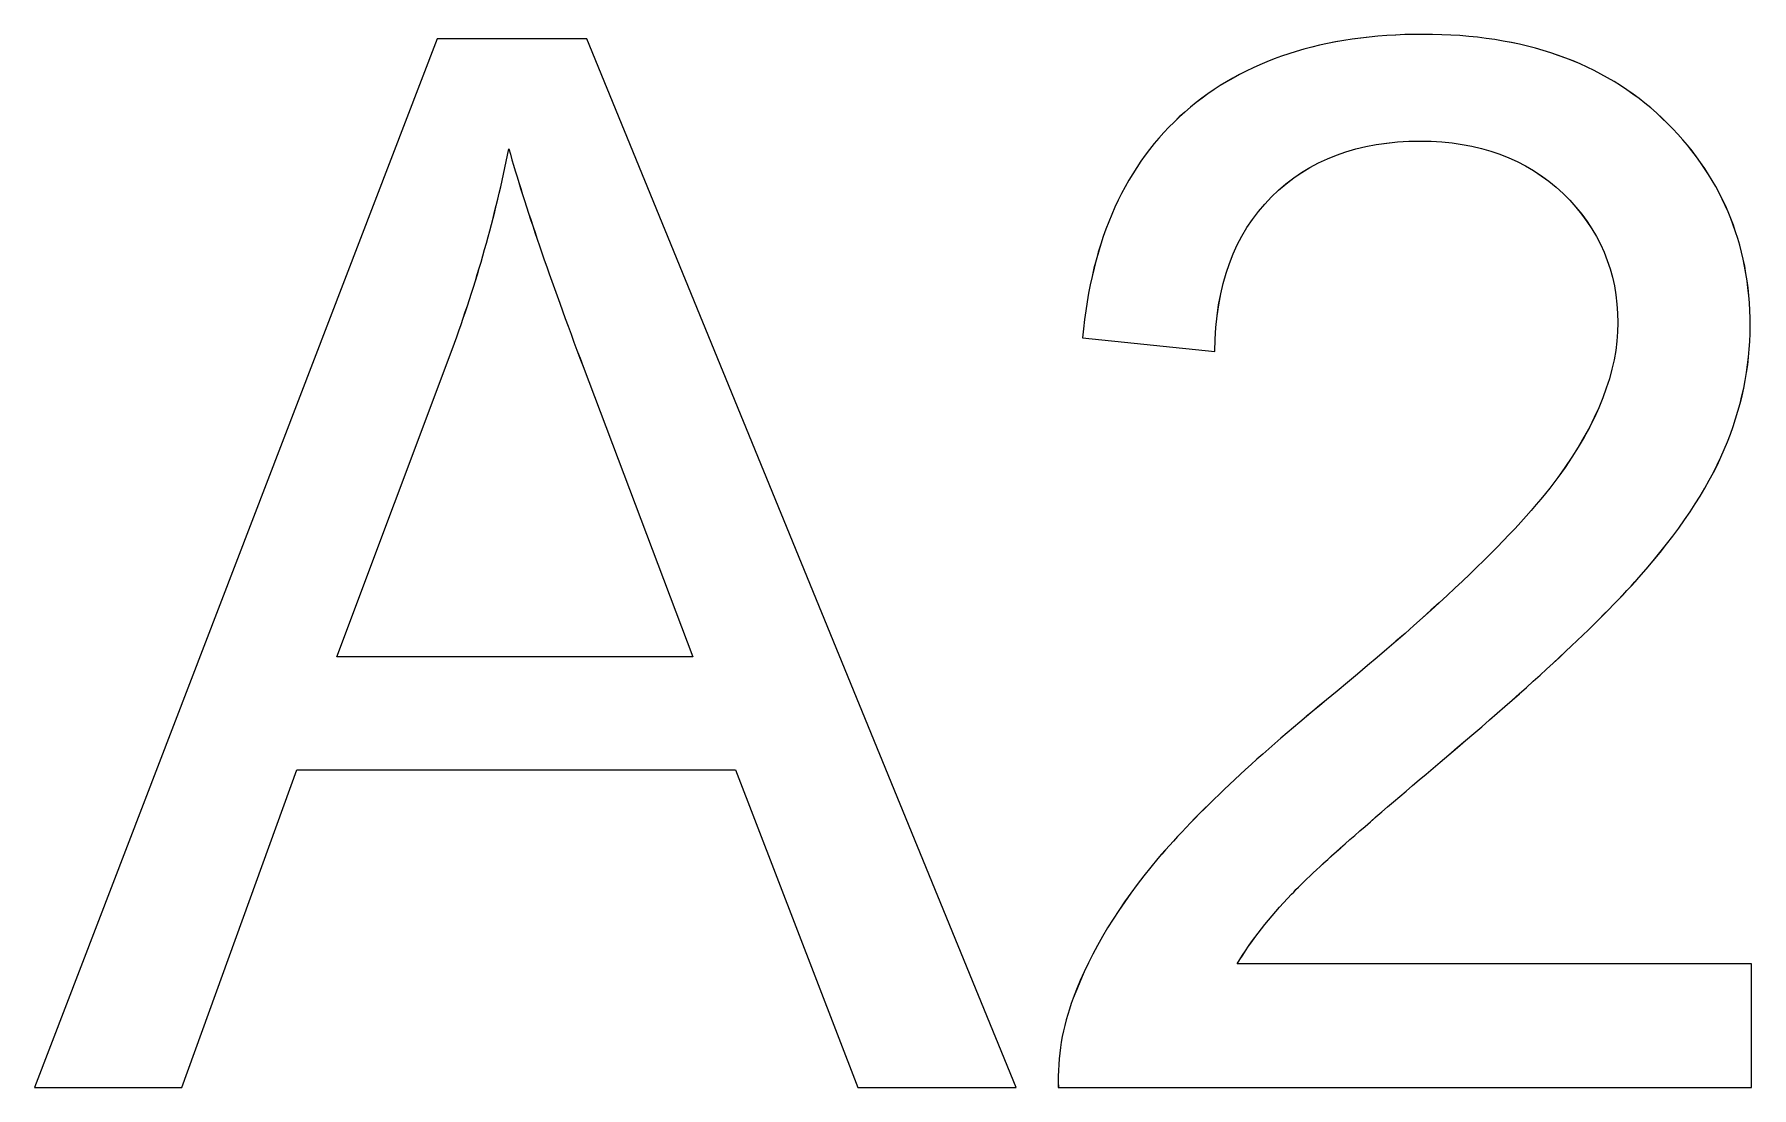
# Model space of a CAD drawing. Header units: centimetres. Extents: x -10.6 to 11.8, y -10.5 to 10.6.
# Drawn here: x 5.0307 to 5.4855, y -7.5691 to -7.2902 of the extents above; entities that cross this region are included whole.
import ezdxf

# ---------------------------------------------------------------- set-up
doc = ezdxf.new("R2010")
doc.units = ezdxf.units.CM
doc.header["$MEASUREMENT"] = 0
doc.layers.add('Livello 1', color=7, linetype='Continuous')

msp = doc.modelspace()

# ---------------------------------------------------------------- linework, layer by layer
at = {"layer": 'Livello 1', "color": 7}
for points, knots in [([(5.48548, -7.53633), (5.48548, -7.53633), (5.48548, -7.56912), (5.48548, -7.56912), (5.48548, -7.56912), (5.48548, -7.56912), (5.30186, -7.56912), (5.30186, -7.56912), (5.30186, -7.56912), (5.3016, -7.56091), (5.3029, -7.55302), (5.30581, -7.54545), (5.30581, -7.54545), (5.31046, -7.5329), (5.31797, -7.52061), (5.32825, -7.50845), (5.32825, -7.50845), (5.3386, -7.49636), (5.35347, -7.48232), (5.37288, -7.46641), (5.37288, -7.46641), (5.40308, -7.44164), (5.42352, -7.42205), (5.43412, -7.40756), (5.43412, -7.40756), (5.44473, -7.39313), (5.45004, -7.37942), (5.45004, -7.36655), (5.45004, -7.36655), (5.45004, -7.35304), (5.44518, -7.34165), (5.43555, -7.33234), (5.43555, -7.33234), (5.42585, -7.32309), (5.41323, -7.31843), (5.39771, -7.31843), (5.39771, -7.31843), (5.38128, -7.31843), (5.36815, -7.32335), (5.35832, -7.33324), (5.35832, -7.33324), (5.34843, -7.34308), (5.34345, -7.35672), (5.34332, -7.37412), (5.34332, -7.37412), (5.34332, -7.37412), (5.30826, -7.37056), (5.30826, -7.37056), (5.30826, -7.37056), (5.31066, -7.34437), (5.31971, -7.32445), (5.33536, -7.31074), (5.33536, -7.31074), (5.35102, -7.29703), (5.3721, -7.29017), (5.39849, -7.29017), (5.39849, -7.29017), (5.42513, -7.29017), (5.44622, -7.29761), (5.46174, -7.31235), (5.46174, -7.31235), (5.47733, -7.32716), (5.48509, -7.34547), (5.48509, -7.36733), (5.48509, -7.36733), (5.48509, -7.37845), (5.48283, -7.38938), (5.47823, -7.40012), (5.47823, -7.40012), (5.47371, -7.41086), (5.46614, -7.42217), (5.4556, -7.43401), (5.4556, -7.43401), (5.44506, -7.44591), (5.42753, -7.46221), (5.40302, -7.48291), (5.40302, -7.48291), (5.38258, -7.50011), (5.36945, -7.51175), (5.36363, -7.5179), (5.36363, -7.5179), (5.35781, -7.52398), (5.35302, -7.53012), (5.3492, -7.53633), (5.3492, -7.53633), (5.3492, -7.53633), (5.48548, -7.53633), (5.48548, -7.53633)], [0, 0, 0, 0, 0.045455, 0.045455, 0.045455, 0.045455, 0.090909, 0.090909, 0.090909, 0.090909, 0.136364, 0.136364, 0.136364, 0.136364, 0.181818, 0.181818, 0.181818, 0.181818, 0.227273, 0.227273, 0.227273, 0.227273, 0.272727, 0.272727, 0.272727, 0.272727, 0.318182, 0.318182, 0.318182, 0.318182, 0.363636, 0.363636, 0.363636, 0.363636, 0.409091, 0.409091, 0.409091, 0.409091, 0.454545, 0.454545, 0.454545, 0.454545, 0.5, 0.5, 0.5, 0.5, 0.545455, 0.545455, 0.545455, 0.545455, 0.590909, 0.590909, 0.590909, 0.590909, 0.636364, 0.636364, 0.636364, 0.636364, 0.681818, 0.681818, 0.681818, 0.681818, 0.727273, 0.727273, 0.727273, 0.727273, 0.772727, 0.772727, 0.772727, 0.772727, 0.818182, 0.818182, 0.818182, 0.818182, 0.863636, 0.863636, 0.863636, 0.863636, 0.909091, 0.909091, 0.909091, 0.909091, 0.954545, 0.954545, 0.954545, 0.954545, 1, 1, 1, 1]), ([(5.03067, -7.56912), (5.03067, -7.56912), (5.13738, -7.29133), (5.13738, -7.29133), (5.13738, -7.29133), (5.13738, -7.29133), (5.17697, -7.29133), (5.17697, -7.29133), (5.17697, -7.29133), (5.17697, -7.29133), (5.29067, -7.56912), (5.29067, -7.56912), (5.29067, -7.56912), (5.29067, -7.56912), (5.24876, -7.56912), (5.24876, -7.56912), (5.24876, -7.56912), (5.24876, -7.56912), (5.21635, -7.48498), (5.21635, -7.48498), (5.21635, -7.48498), (5.21635, -7.48498), (5.1002, -7.48498), (5.1002, -7.48498), (5.1002, -7.48498), (5.1002, -7.48498), (5.06973, -7.56912), (5.06973, -7.56912), (5.06973, -7.56912), (5.06973, -7.56912), (5.03067, -7.56912), (5.03067, -7.56912)], [0, 0, 0, 0, 0.125, 0.125, 0.125, 0.125, 0.25, 0.25, 0.25, 0.25, 0.375, 0.375, 0.375, 0.375, 0.5, 0.5, 0.5, 0.5, 0.625, 0.625, 0.625, 0.625, 0.75, 0.75, 0.75, 0.75, 0.875, 0.875, 0.875, 0.875, 1, 1, 1, 1]), ([(5.1108, -7.45503), (5.1108, -7.45503), (5.20504, -7.45503), (5.20504, -7.45503), (5.20504, -7.45503), (5.20504, -7.45503), (5.176, -7.37813), (5.176, -7.37813), (5.176, -7.37813), (5.1672, -7.35478), (5.1606, -7.33557), (5.15633, -7.3205), (5.15633, -7.3205), (5.15278, -7.33835), (5.1478, -7.35601), (5.14133, -7.3736), (5.14133, -7.3736), (5.14133, -7.3736), (5.1108, -7.45503), (5.1108, -7.45503)], [0, 0, 0, 0, 0.2, 0.2, 0.2, 0.2, 0.4, 0.4, 0.4, 0.4, 0.6, 0.6, 0.6, 0.6, 0.8, 0.8, 0.8, 0.8, 1, 1, 1, 1])]:
    msp.add_open_spline(points, degree=3, knots=knots, dxfattribs=at)
at = {"layer": 'Livello 1', "color": 250, "lineweight": 9}
for points, knots in [([(5.48548, -7.53633), (5.48548, -7.53633), (5.48548, -7.56912), (5.48548, -7.56912), (5.48548, -7.56912), (5.48548, -7.56912), (5.30186, -7.56912), (5.30186, -7.56912), (5.30186, -7.56912), (5.3016, -7.56091), (5.3029, -7.55302), (5.30581, -7.54545), (5.30581, -7.54545), (5.31046, -7.5329), (5.31797, -7.52061), (5.32825, -7.50845), (5.32825, -7.50845), (5.3386, -7.49636), (5.35347, -7.48232), (5.37288, -7.46641), (5.37288, -7.46641), (5.40308, -7.44164), (5.42352, -7.42205), (5.43412, -7.40756), (5.43412, -7.40756), (5.44473, -7.39313), (5.45004, -7.37942), (5.45004, -7.36655), (5.45004, -7.36655), (5.45004, -7.35304), (5.44518, -7.34165), (5.43555, -7.33234), (5.43555, -7.33234), (5.42585, -7.32309), (5.41323, -7.31843), (5.39771, -7.31843), (5.39771, -7.31843), (5.38128, -7.31843), (5.36815, -7.32335), (5.35832, -7.33324), (5.35832, -7.33324), (5.34843, -7.34308), (5.34345, -7.35672), (5.34332, -7.37412), (5.34332, -7.37412), (5.34332, -7.37412), (5.30826, -7.37056), (5.30826, -7.37056), (5.30826, -7.37056), (5.31066, -7.34437), (5.31971, -7.32445), (5.33536, -7.31074), (5.33536, -7.31074), (5.35102, -7.29703), (5.3721, -7.29017), (5.39849, -7.29017), (5.39849, -7.29017), (5.42513, -7.29017), (5.44622, -7.29761), (5.46174, -7.31235), (5.46174, -7.31235), (5.47733, -7.32716), (5.48509, -7.34547), (5.48509, -7.36733), (5.48509, -7.36733), (5.48509, -7.37845), (5.48283, -7.38938), (5.47823, -7.40012), (5.47823, -7.40012), (5.47371, -7.41086), (5.46614, -7.42217), (5.4556, -7.43401), (5.4556, -7.43401), (5.44506, -7.44591), (5.42753, -7.46221), (5.40302, -7.48291), (5.40302, -7.48291), (5.38258, -7.50011), (5.36945, -7.51175), (5.36363, -7.5179), (5.36363, -7.5179), (5.35781, -7.52398), (5.35302, -7.53012), (5.3492, -7.53633), (5.3492, -7.53633), (5.3492, -7.53633), (5.48548, -7.53633), (5.48548, -7.53633)], [0, 0, 0, 0, 0.045455, 0.045455, 0.045455, 0.045455, 0.090909, 0.090909, 0.090909, 0.090909, 0.136364, 0.136364, 0.136364, 0.136364, 0.181818, 0.181818, 0.181818, 0.181818, 0.227273, 0.227273, 0.227273, 0.227273, 0.272727, 0.272727, 0.272727, 0.272727, 0.318182, 0.318182, 0.318182, 0.318182, 0.363636, 0.363636, 0.363636, 0.363636, 0.409091, 0.409091, 0.409091, 0.409091, 0.454545, 0.454545, 0.454545, 0.454545, 0.5, 0.5, 0.5, 0.5, 0.545455, 0.545455, 0.545455, 0.545455, 0.590909, 0.590909, 0.590909, 0.590909, 0.636364, 0.636364, 0.636364, 0.636364, 0.681818, 0.681818, 0.681818, 0.681818, 0.727273, 0.727273, 0.727273, 0.727273, 0.772727, 0.772727, 0.772727, 0.772727, 0.818182, 0.818182, 0.818182, 0.818182, 0.863636, 0.863636, 0.863636, 0.863636, 0.909091, 0.909091, 0.909091, 0.909091, 0.954545, 0.954545, 0.954545, 0.954545, 1, 1, 1, 1]), ([(5.48549, -7.53633), (5.48549, -7.53633), (5.48549, -7.56912), (5.48549, -7.56912), (5.48549, -7.56912), (5.48549, -7.56912), (5.30187, -7.56912), (5.30187, -7.56912), (5.30187, -7.56912), (5.30161, -7.56091), (5.30291, -7.55302), (5.30582, -7.54545), (5.30582, -7.54545), (5.31047, -7.5329), (5.31798, -7.52061), (5.32826, -7.50845), (5.32826, -7.50845), (5.33861, -7.49636), (5.35348, -7.48232), (5.37289, -7.46641), (5.37289, -7.46641), (5.40309, -7.44164), (5.42353, -7.42205), (5.43413, -7.40756), (5.43413, -7.40756), (5.44474, -7.39313), (5.45005, -7.37942), (5.45005, -7.36655), (5.45005, -7.36655), (5.45005, -7.35304), (5.44519, -7.34165), (5.43556, -7.33234), (5.43556, -7.33234), (5.42586, -7.32309), (5.41324, -7.31843), (5.39772, -7.31843), (5.39772, -7.31843), (5.38129, -7.31843), (5.36816, -7.32335), (5.35833, -7.33324), (5.35833, -7.33324), (5.34844, -7.34308), (5.34346, -7.35672), (5.34333, -7.37412), (5.34333, -7.37412), (5.34333, -7.37412), (5.30827, -7.37056), (5.30827, -7.37056), (5.30827, -7.37056), (5.31067, -7.34437), (5.31972, -7.32445), (5.33537, -7.31074), (5.33537, -7.31074), (5.35103, -7.29703), (5.37211, -7.29017), (5.3985, -7.29017), (5.3985, -7.29017), (5.42514, -7.29017), (5.44623, -7.29761), (5.46175, -7.31235), (5.46175, -7.31235), (5.47734, -7.32716), (5.4851, -7.34547), (5.4851, -7.36733), (5.4851, -7.36733), (5.4851, -7.37845), (5.48284, -7.38938), (5.47824, -7.40012), (5.47824, -7.40012), (5.47372, -7.41086), (5.46615, -7.42217), (5.45561, -7.43401), (5.45561, -7.43401), (5.44507, -7.44591), (5.42754, -7.46221), (5.40303, -7.48291), (5.40303, -7.48291), (5.38259, -7.50011), (5.36946, -7.51175), (5.36364, -7.5179), (5.36364, -7.5179), (5.35782, -7.52398), (5.35303, -7.53012), (5.34921, -7.53633), (5.34921, -7.53633), (5.34921, -7.53633), (5.48549, -7.53633), (5.48549, -7.53633)], [0, 0, 0, 0, 0.045455, 0.045455, 0.045455, 0.045455, 0.090909, 0.090909, 0.090909, 0.090909, 0.136364, 0.136364, 0.136364, 0.136364, 0.181818, 0.181818, 0.181818, 0.181818, 0.227273, 0.227273, 0.227273, 0.227273, 0.272727, 0.272727, 0.272727, 0.272727, 0.318182, 0.318182, 0.318182, 0.318182, 0.363636, 0.363636, 0.363636, 0.363636, 0.409091, 0.409091, 0.409091, 0.409091, 0.454545, 0.454545, 0.454545, 0.454545, 0.5, 0.5, 0.5, 0.5, 0.545455, 0.545455, 0.545455, 0.545455, 0.590909, 0.590909, 0.590909, 0.590909, 0.636364, 0.636364, 0.636364, 0.636364, 0.681818, 0.681818, 0.681818, 0.681818, 0.727273, 0.727273, 0.727273, 0.727273, 0.772727, 0.772727, 0.772727, 0.772727, 0.818182, 0.818182, 0.818182, 0.818182, 0.863636, 0.863636, 0.863636, 0.863636, 0.909091, 0.909091, 0.909091, 0.909091, 0.954545, 0.954545, 0.954545, 0.954545, 1, 1, 1, 1]), ([(5.03067, -7.56912), (5.03067, -7.56912), (5.13738, -7.29133), (5.13738, -7.29133), (5.13738, -7.29133), (5.13738, -7.29133), (5.17697, -7.29133), (5.17697, -7.29133), (5.17697, -7.29133), (5.17697, -7.29133), (5.29067, -7.56912), (5.29067, -7.56912), (5.29067, -7.56912), (5.29067, -7.56912), (5.24876, -7.56912), (5.24876, -7.56912), (5.24876, -7.56912), (5.24876, -7.56912), (5.21635, -7.48498), (5.21635, -7.48498), (5.21635, -7.48498), (5.21635, -7.48498), (5.1002, -7.48498), (5.1002, -7.48498), (5.1002, -7.48498), (5.1002, -7.48498), (5.06973, -7.56912), (5.06973, -7.56912), (5.06973, -7.56912), (5.06973, -7.56912), (5.03067, -7.56912), (5.03067, -7.56912)], [0, 0, 0, 0, 0.125, 0.125, 0.125, 0.125, 0.25, 0.25, 0.25, 0.25, 0.375, 0.375, 0.375, 0.375, 0.5, 0.5, 0.5, 0.5, 0.625, 0.625, 0.625, 0.625, 0.75, 0.75, 0.75, 0.75, 0.875, 0.875, 0.875, 0.875, 1, 1, 1, 1]), ([(5.03068, -7.56912), (5.03068, -7.56912), (5.13739, -7.29133), (5.13739, -7.29133), (5.13739, -7.29133), (5.13739, -7.29133), (5.17698, -7.29133), (5.17698, -7.29133), (5.17698, -7.29133), (5.17698, -7.29133), (5.29068, -7.56912), (5.29068, -7.56912), (5.29068, -7.56912), (5.29068, -7.56912), (5.24877, -7.56912), (5.24877, -7.56912), (5.24877, -7.56912), (5.24877, -7.56912), (5.21636, -7.48498), (5.21636, -7.48498), (5.21636, -7.48498), (5.21636, -7.48498), (5.10021, -7.48498), (5.10021, -7.48498), (5.10021, -7.48498), (5.10021, -7.48498), (5.06974, -7.56912), (5.06974, -7.56912), (5.06974, -7.56912), (5.06974, -7.56912), (5.03068, -7.56912), (5.03068, -7.56912)], [0, 0, 0, 0, 0.125, 0.125, 0.125, 0.125, 0.25, 0.25, 0.25, 0.25, 0.375, 0.375, 0.375, 0.375, 0.5, 0.5, 0.5, 0.5, 0.625, 0.625, 0.625, 0.625, 0.75, 0.75, 0.75, 0.75, 0.875, 0.875, 0.875, 0.875, 1, 1, 1, 1]), ([(5.1108, -7.45503), (5.1108, -7.45503), (5.20504, -7.45503), (5.20504, -7.45503), (5.20504, -7.45503), (5.20504, -7.45503), (5.176, -7.37813), (5.176, -7.37813), (5.176, -7.37813), (5.1672, -7.35478), (5.1606, -7.33557), (5.15633, -7.3205), (5.15633, -7.3205), (5.15278, -7.33835), (5.1478, -7.35601), (5.14133, -7.3736), (5.14133, -7.3736), (5.14133, -7.3736), (5.1108, -7.45503), (5.1108, -7.45503)], [0, 0, 0, 0, 0.2, 0.2, 0.2, 0.2, 0.4, 0.4, 0.4, 0.4, 0.6, 0.6, 0.6, 0.6, 0.8, 0.8, 0.8, 0.8, 1, 1, 1, 1]), ([(5.11081, -7.45503), (5.11081, -7.45503), (5.20505, -7.45503), (5.20505, -7.45503), (5.20505, -7.45503), (5.20505, -7.45503), (5.17601, -7.37813), (5.17601, -7.37813), (5.17601, -7.37813), (5.16721, -7.35478), (5.16061, -7.33557), (5.15634, -7.3205), (5.15634, -7.3205), (5.15279, -7.33835), (5.14781, -7.35601), (5.14134, -7.3736), (5.14134, -7.3736), (5.14134, -7.3736), (5.11081, -7.45503), (5.11081, -7.45503)], [0, 0, 0, 0, 0.2, 0.2, 0.2, 0.2, 0.4, 0.4, 0.4, 0.4, 0.6, 0.6, 0.6, 0.6, 0.8, 0.8, 0.8, 0.8, 1, 1, 1, 1])]:
    msp.add_open_spline(points, degree=3, knots=knots, dxfattribs=at)

doc.saveas('drawing.dxf')
